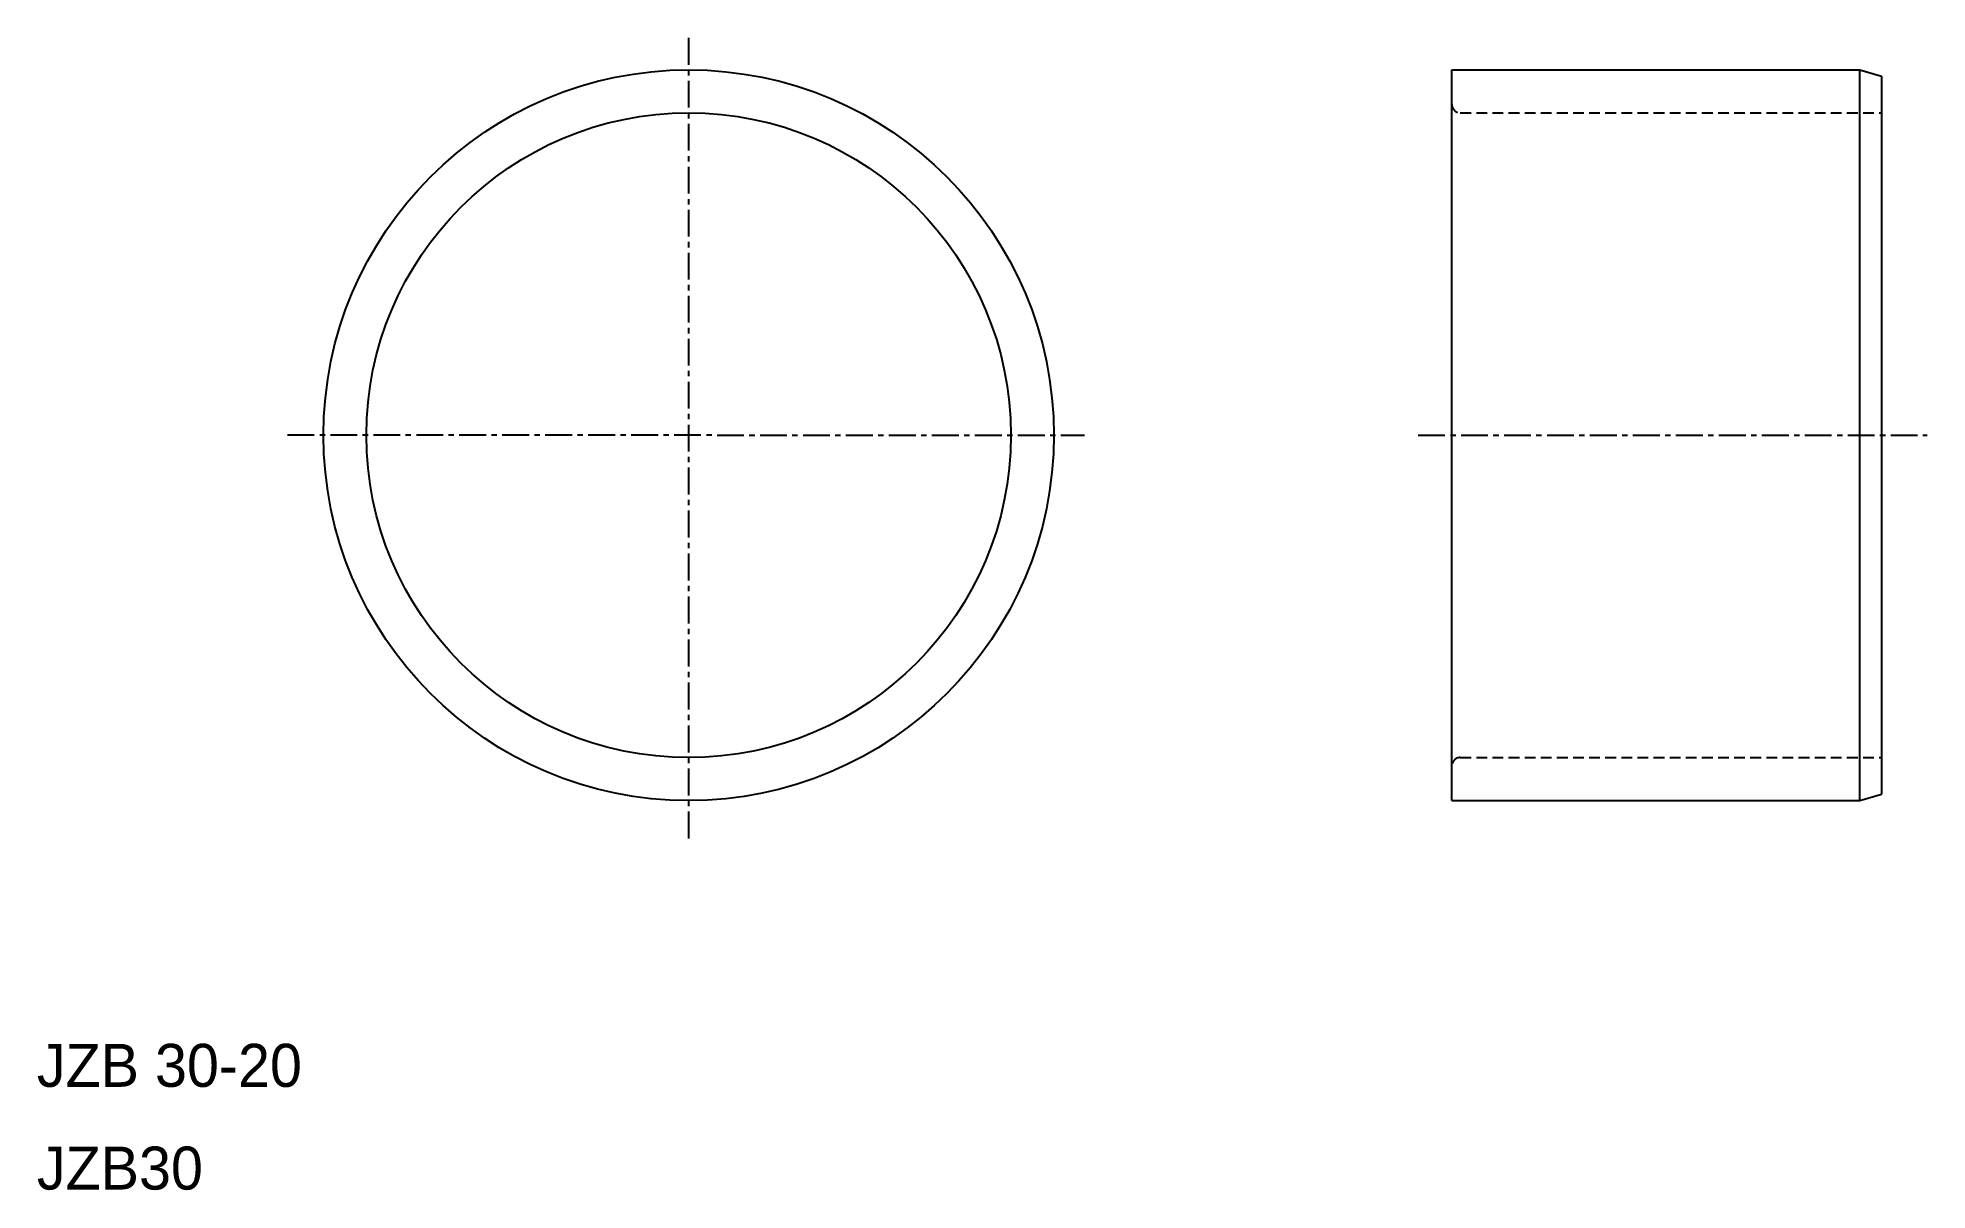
# Model space of a CAD drawing. Extents: x 10 to 98, y 10 to 63.6.
import ezdxf

# ---------------------------------------------------------------- set-up
doc = ezdxf.new("R2010")
doc.units = 0
doc.linetypes.add('CENTER', pattern=[2, 1.25, -0.25, 0.25, -0.25])
doc.linetypes.add('DASHED', pattern=[0.75, 0.5, -0.25])
doc.layers.get('0').update_dxf_attribs({"linetype": 'CONTINUOUS'})
doc.layers.add('CENTER', color=1, linetype='CENTER')

msp = doc.modelspace()

# ---------------------------------------------------------------- linework, layer by layer
at = {"color": 7, "linetype": 'CONTINUOUS'}
for p, q in [((75.864, 28.099), (75.864, 62.099)), ((75.864, 62.099), (94.864, 62.099)), ((94.864, 28.099), (94.864, 62.099)), ((94.864, 62.099), (95.864, 61.799)), ((95.864, 61.799), (95.864, 28.399)), ((94.864, 28.099), (95.864, 28.399)), ((75.864, 28.099), (94.864, 28.099))]:
    msp.add_line(p, q, dxfattribs=at)
at = {"color": 3, "linetype": 'DASHED'}
for p, q in [((76.264, 60.099), (95.864, 60.099)), ((76.264, 30.099), (95.864, 30.099))]:
    msp.add_line(p, q, dxfattribs=at)
at = {"color": 7, "linetype": 'CONTINUOUS'}
for radius in [17, 15]:
    msp.add_circle((40.341, 45.099), radius, dxfattribs=at)
at = {"color": 3, "linetype": 'DASHED'}
for centre, start, end in [((76.264, 60.499), 180, 270), ((76.264, 29.699), 90, 180)]:
    msp.add_arc(centre, 0.4, start, end, dxfattribs=at)
at = {"layer": 'CENTER', "color": 1, "linetype": 'CENTER'}
for p, q in [((40.341, 63.588), (40.341, 26.153)), ((21.665, 45.118), (58.765, 45.099)), ((74.3, 45.099), (97.999, 45.099))]:
    msp.add_line(p, q, dxfattribs=at)

# ---------------------------------------------------------------- texts
at = {"color": 7, "linetype": 'CONTINUOUS'}
for s, p in [('JZB 30-20', (10, 14.78)), ('JZB30', (10, 10))]:
    msp.add_text(s, height=2, dxfattribs=at).set_placement(p)

doc.saveas('drawing.dxf')
